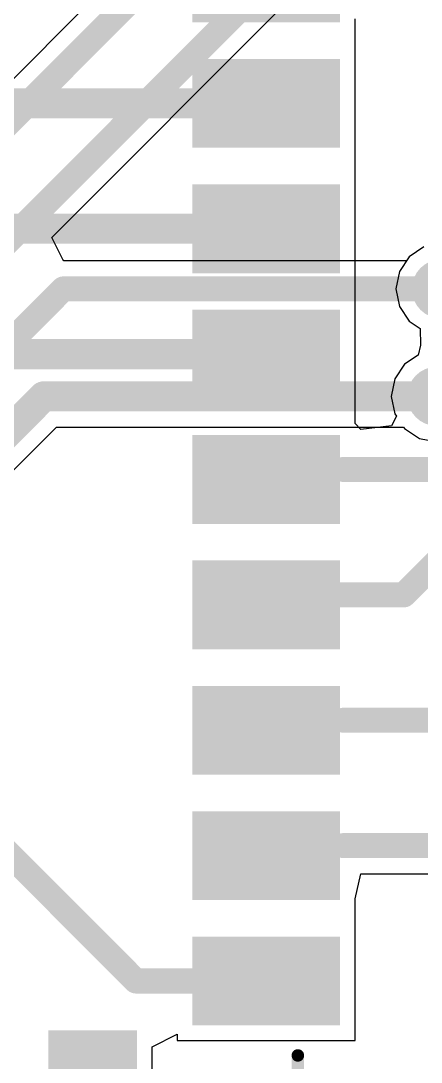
# Model space of a CAD drawing. Header units: millimetres. Extents: x -0.15 to 3.79, y -0.54 to 3.26.
# Drawn here: x 2.013 to 2.1729, y 2.2776 to 2.6929 of the extents above; entities that cross this region are included whole.
import ezdxf

# ---------------------------------------------------------------- set-up
doc = ezdxf.new("R2010")
doc.units = ezdxf.units.MM
doc.header["$MEASUREMENT"] = 0
for name, color, linetype in [('BottomLayer', 5, 'Continuous'), ('TopLayer', 1, 'Continuous'), ('TopOverlay', 2, 'Continuous'), ('TopPaste', 8, 'Continuous'), ('TopSolder', 216, 'Continuous')]:
    doc.layers.add(name, color=color, linetype=linetype)

# ---------------------------------------------------------------- blocks, each defined once
blk = doc.blocks.new('41_SMD_M______57')
at = {"layer": 'TopLayer'}
for points in [[(0.31496, 0.11732), (0.37402, 0.11732), (0.37402, 0.08189), (0.31496, 0.08189)], [(0.31496, 0.06732), (0.37402, 0.06732), (0.37402, 0.03189), (0.31496, 0.03189)], [(0.31496, 0.01732), (0.37402, 0.01732), (0.37402, -0.01811), (0.31496, -0.01811)], [(0.31496, -0.03268), (0.37402, -0.03268), (0.37402, -0.06811), (0.31496, -0.06811)], [(0.31496, -0.08268), (0.37402, -0.08268), (0.37402, -0.11811), (0.31496, -0.11811)], [(0.31496, -0.13268), (0.37402, -0.13268), (0.37402, -0.16811), (0.31496, -0.16811)], [(0.31496, -0.18268), (0.37402, -0.18268), (0.37402, -0.21811), (0.31496, -0.21811)], [(0.31496, -0.23268), (0.37402, -0.23268), (0.37402, -0.26811), (0.31496, -0.26811)], [(0.31496, -0.28268), (0.37402, -0.28268), (0.37402, -0.31811), (0.31496, -0.31811)], [(0.25748, -0.37913), (0.25748, -0.32008), (0.29291, -0.32008), (0.29291, -0.37913)]]:
    blk.add_hatch(color=1, dxfattribs=at).paths.add_polyline_path(points)
at = {"layer": 'TopPaste'}
for points in [[(0.31496, 0.11732), (0.37402, 0.11732), (0.37402, 0.08189), (0.31496, 0.08189)], [(0.31496, 0.06732), (0.37402, 0.06732), (0.37402, 0.03189), (0.31496, 0.03189)], [(0.31496, 0.01732), (0.37402, 0.01732), (0.37402, -0.01811), (0.31496, -0.01811)], [(0.31496, -0.03268), (0.37402, -0.03268), (0.37402, -0.06811), (0.31496, -0.06811)], [(0.31496, -0.08268), (0.37402, -0.08268), (0.37402, -0.11811), (0.31496, -0.11811)], [(0.31496, -0.13268), (0.37402, -0.13268), (0.37402, -0.16811), (0.31496, -0.16811)], [(0.31496, -0.18268), (0.37402, -0.18268), (0.37402, -0.21811), (0.31496, -0.21811)], [(0.31496, -0.23268), (0.37402, -0.23268), (0.37402, -0.26811), (0.31496, -0.26811)], [(0.31496, -0.28268), (0.37402, -0.28268), (0.37402, -0.31811), (0.31496, -0.31811)], [(0.25748, -0.37913), (0.25748, -0.32008), (0.29291, -0.32008), (0.29291, -0.37913)]]:
    blk.add_hatch(color=8, dxfattribs=at).paths.add_polyline_path(points)
at = {"layer": 'TopSolder'}
for points in [[(0.31496, 0.11732), (0.37402, 0.11732), (0.37402, 0.08189), (0.31496, 0.08189)], [(0.31496, 0.06732), (0.37402, 0.06732), (0.37402, 0.03189), (0.31496, 0.03189)], [(0.31496, 0.01732), (0.37402, 0.01732), (0.37402, -0.01811), (0.31496, -0.01811)], [(0.31496, -0.03268), (0.37402, -0.03268), (0.37402, -0.06811), (0.31496, -0.06811)], [(0.31496, -0.08268), (0.37402, -0.08268), (0.37402, -0.11811), (0.31496, -0.11811)], [(0.31496, -0.13268), (0.37402, -0.13268), (0.37402, -0.16811), (0.31496, -0.16811)], [(0.31496, -0.18268), (0.37402, -0.18268), (0.37402, -0.21811), (0.31496, -0.21811)], [(0.31496, -0.23268), (0.37402, -0.23268), (0.37402, -0.26811), (0.31496, -0.26811)], [(0.31496, -0.28268), (0.37402, -0.28268), (0.37402, -0.31811), (0.31496, -0.31811)], [(0.25748, -0.37913), (0.25748, -0.32008), (0.29291, -0.32008), (0.29291, -0.37913)]]:
    blk.add_hatch(color=216, dxfattribs=at).paths.add_polyline_path(points)
at = {"layer": 'TopOverlay', "const_width": 0.005}
blk.add_lwpolyline([(0.35716, -0.36208), (0.35716, -0.33008)], dxfattribs=at)
at = {"layer": 'TopOverlay', "const_width": 0.0025}
blk.add_lwpolyline([(0.35591, -0.33008, 1), (0.35841, -0.33008, 1)], format="xyb", close=True, dxfattribs=at)

msp = doc.modelspace()

# ---------------------------------------------------------------- hatches: boundary and pattern name
at = {"layer": 'BottomLayer'}
h = msp.add_hatch(color=5, dxfattribs=at)
edge = h.paths.add_edge_path()
edge.add_arc((2.181, 2.586), 0.01181, 0, 360)
h = msp.add_hatch(color=5, dxfattribs=at)
edge = h.paths.add_edge_path()
edge.add_arc((2.17916, 2.54316), 0.01181, 0, 360)
at = {"layer": 'TopLayer'}
h = msp.add_hatch(color=1, dxfattribs=at)
edge = h.paths.add_edge_path()
edge.add_arc((2.181, 2.586), 0.01181, 0, 360)
h = msp.add_hatch(color=1, dxfattribs=at)
edge = h.paths.add_edge_path()
edge.add_arc((2.17916, 2.54316), 0.01181, 0, 360)

# ---------------------------------------------------------------- linework, layer by layer
at = {"layer": 'BottomLayer'}
for p, q in [((2.04778, 2.70765), (1.96754, 2.6274)), ((2.02535, 2.60649), (2.11993, 2.70107)), ((2.02976, 2.5977), (2.02535, 2.60649)), ((2.17405, 2.60278), (2.16816, 2.59884)), ((2.03022, 2.59722), (2.02976, 2.5977)), ((2.16707, 2.59722), (2.03022, 2.59722)), ((2.16816, 2.59884), (2.16707, 2.59722)), ((1.93194, 2.43564), (2.02723, 2.53092)), ((2.02723, 2.53092), (2.16591, 2.53092)), ((2.16591, 2.53092), (2.16632, 2.53032)), ((2.16632, 2.53032), (2.17221, 2.52638)), ((2.17221, 2.52638), (2.17916, 2.525))]:
    msp.add_line(p, q, dxfattribs=at)
for points, const_width in [([(1.993, 2.59), (2.112, 2.709)], 0.01), ([(1.97219, 2.61619), (2.059, 2.703)], 0.01), ([(1.932, 2.488), (2.03, 2.586)], 0.01), ([(2.03, 2.586), (2.181, 2.586)], 0.01), ([(1.92329, 2.44429), (2.02216, 2.54316)], 0.012), ([(2.02216, 2.54316), (2.17916, 2.54316)], 0.012)]:
    msp.add_lwpolyline(points, dxfattribs=dict(at, const_width=const_width))
for points, const_width in [([(2.0275, 2.586, 1), (2.0325, 2.586, 1)], 0.005), ([(2.0275, 2.586, 1), (2.0325, 2.586, 1)], 0.005), ([(2.01916, 2.54316, 1), (2.02516, 2.54316, 1)], 0.006), ([(2.01916, 2.54316, 1), (2.02516, 2.54316, 1)], 0.006)]:
    msp.add_lwpolyline(points, format="xyb", close=True, dxfattribs=dict(at, const_width=const_width))
at = {"layer": 'TopLayer'}
for p, q in [((2.14653, 2.68372), (2.14653, 2.69372)), ((2.14653, 2.67628), (2.14653, 2.68372)), ((2.14653, 2.64372), (2.14653, 2.67628)), ((2.14653, 2.63372), (2.14653, 2.64372)), ((2.14653, 2.62628), (2.14653, 2.63372)), ((2.14653, 2.59372), (2.14653, 2.62628)), ((2.17405, 2.60278), (2.16816, 2.59884)), ((2.16816, 2.59884), (2.16422, 2.59295)), ((2.14653, 2.58372), (2.14653, 2.59372)), ((2.16422, 2.59295), (2.16284, 2.586)), ((2.14653, 2.57628), (2.14653, 2.58372)), ((2.16284, 2.586), (2.16422, 2.57905)), ((2.16422, 2.57905), (2.16816, 2.57316)), ((2.14653, 2.54372), (2.14653, 2.57628)), ((2.16816, 2.57316), (2.17258, 2.57021)), ((2.17258, 2.57021), (2.17272, 2.56363)), ((2.17272, 2.56363), (2.17176, 2.55964)), ((2.17176, 2.55964), (2.16632, 2.556)), ((2.16632, 2.556), (2.16238, 2.55011)), ((2.16238, 2.55011), (2.161, 2.54316)), ((2.14653, 2.53229), (2.14653, 2.54372)), ((2.161, 2.54316), (2.16238, 2.53621)), ((2.16305, 2.53522), (2.16102, 2.53143)), ((2.16238, 2.53621), (2.16305, 2.53522)), ((2.14888, 2.52993), (2.14653, 2.53229)), ((2.16102, 2.53143), (2.14888, 2.52993)), ((2.14653, 2.34278), (2.14878, 2.35278)), ((2.14878, 2.35278), (2.18735, 2.35278)), ((2.14653, 2.33372), (2.14653, 2.34278)), ((2.14653, 2.32628), (2.14653, 2.33372)), ((2.14653, 2.28628), (2.14653, 2.32628)), ((2.06543, 2.28379), (2.07543, 2.28874)), ((2.07543, 2.28874), (2.07547, 2.28871)), ((2.07547, 2.28871), (2.07547, 2.28628)), ((2.07547, 2.28628), (2.14653, 2.28628)), ((2.06543, 2.22691), (2.06543, 2.28379))]:
    msp.add_line(p, q, dxfattribs=at)
for points, const_width in [([(2.11, 2.663), (2.111, 2.664)], 0.015), ([(1.98, 2.66), (2.111, 2.66)], 0.012), ([(1.98, 2.61), (2.111, 2.61)], 0.012), ([(1.804, 2.565), (2.059, 2.31)], 0.01), ([(1.98, 2.56), (2.111, 2.56)], 0.012), ([(2.142, 2.514), (2.2044, 2.514)], 0.01), ([(2.166, 2.464), (2.18, 2.478)], 0.01), ([(2.111, 2.464), (2.166, 2.464)], 0.01), ([(2.142, 2.414), (2.184, 2.414)], 0.01), ([(2.142, 2.364), (2.192, 2.364)], 0.01), ([(2.059, 2.31), (2.111, 2.31)], 0.01)]:
    msp.add_lwpolyline(points, dxfattribs=dict(at, const_width=const_width))
for points, const_width in [([(2.10625, 2.663, 1), (2.11375, 2.663, 1)], 0.0075), ([(2.10725, 2.664, 1), (2.11475, 2.664, 1)], 0.0075), ([(2.108, 2.66, 1), (2.114, 2.66, 1)], 0.006), ([(2.108, 2.61, 1), (2.114, 2.61, 1)], 0.006), ([(2.108, 2.56, 1), (2.114, 2.56, 1)], 0.006), ([(2.1395, 2.514, 1), (2.1445, 2.514, 1)], 0.005), ([(2.1085, 2.464, 1), (2.1135, 2.464, 1)], 0.005), ([(2.1635, 2.464, 1), (2.1685, 2.464, 1)], 0.005), ([(2.1635, 2.464, 1), (2.1685, 2.464, 1)], 0.005), ([(2.1395, 2.414, 1), (2.1445, 2.414, 1)], 0.005), ([(2.1395, 2.364, 1), (2.1445, 2.364, 1)], 0.005), ([(2.0565, 2.31, 1), (2.0615, 2.31, 1)], 0.005), ([(2.0565, 2.31, 1), (2.0615, 2.31, 1)], 0.005), ([(2.1085, 2.31, 1), (2.1135, 2.31, 1)], 0.005)]:
    msp.add_lwpolyline(points, format="xyb", close=True, dxfattribs=dict(at, const_width=const_width))

# ---------------------------------------------------------------- block references
msp.add_blockref('41_SMD_M______57', (1.76651, 2.61039))

doc.saveas('drawing.dxf')
